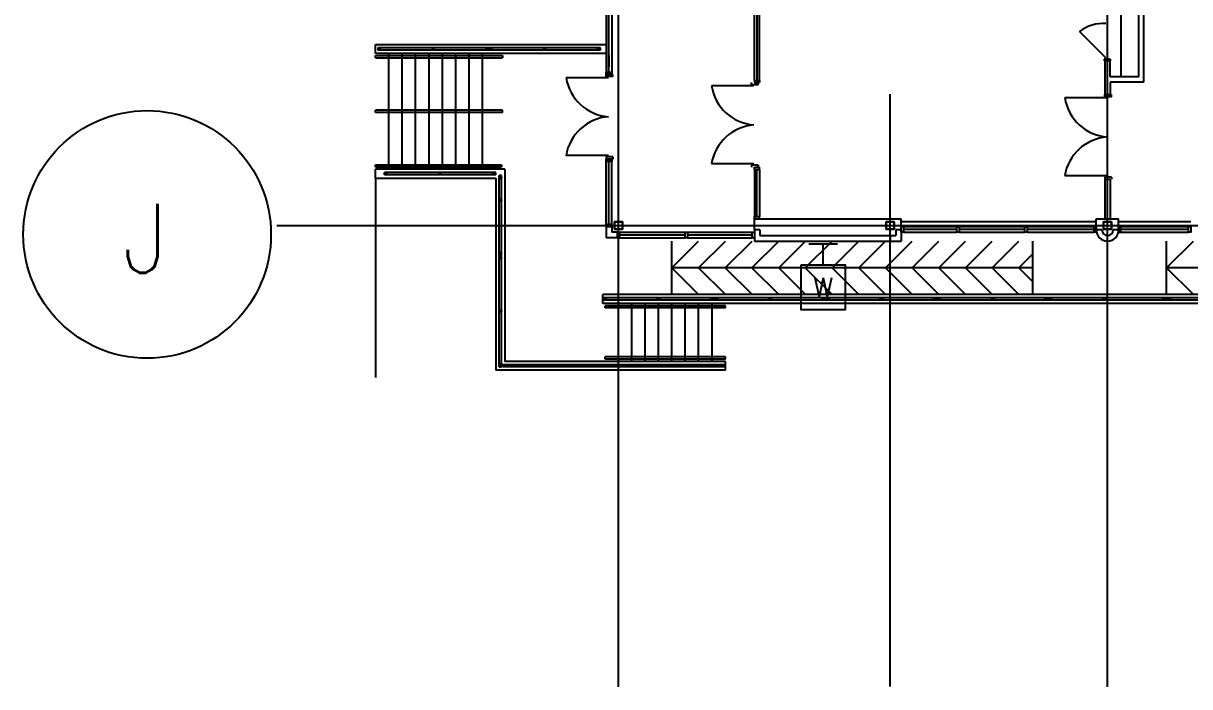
# Model space of a CAD drawing. Header units: millimetres. Extents: x 626570 to 643256, y 6233 to 11343.
# Drawn here: x 626570 to 627600, y 6627 to 7213 of the extents above; entities that cross this region are included whole.
import ezdxf
from ezdxf.enums import TextEntityAlignment as Align

# ---------------------------------------------------------------- set-up
doc = ezdxf.new("R2010")
doc.units = ezdxf.units.MM
doc.header["$LTSCALE"] = 4000
doc.header["$MEASUREMENT"] = 0
doc.linetypes.add('DASHDOT', pattern=[1, 0.5, -0.25, 0, -0.25])
doc.layers.get('0').update_dxf_attribs({"linetype": 'CONTINUOUS'})
for name, color, linetype in [('2012-201_DOOR', 4, 'CONTINUOUS'), ('2012-201_FIXTURES', 4, 'CONTINUOUS'), ('2012-201_FRAME', 4, 'CONTINUOUS'), ('2012-201_MILLWORK', 4, 'CONTINUOUS'), ('2012-201_STAIRS', 4, 'CONTINUOUS'), ('2012-201_TEXT-YELLOW', 4, 'CONTINUOUS'), ('2012-201_WALL-CONCRETE', 7, 'CONTINUOUS'), ('DOOR-THRESHOLD-42', 4, 'CONTINUOUS'), ('FRAME-THRESHOLD', 4, 'CONTINUOUS'), ('LTG', 6, 'CONTINUOUS'), ('MASTERFOUNDATION_1', 4, 'DASHDOT'), ('MASTERFOUNDATION_2', 7, 'CONTINUOUS'), ('MASTERFOUNDATION_25', 7, 'CONTINUOUS'), ('WALL-GYPSUM-BOARD', 7, 'CONTINUOUS')]:
    doc.layers.add(name, color=color, linetype=linetype)
doc.styles.add('ROMANS', font='ROMANS')
doc.styles.get("Standard").update_dxf_attribs({"font": 'simplex.shx'})

# ---------------------------------------------------------------- blocks, each defined once
blk = doc.blocks.new('WD')
for p, q in [((322, 0), (-322, 0)), ((0, -465), (0, 0))]:
    blk.add_line(p, q)
blk.add_lwpolyline([(-500, -465), (-500, -1465), (500, -1465), (500, -465)], close=True)
blk.add_text('W', height=430).set_placement((0, -965), align=Align.MIDDLE)

msp = doc.modelspace()

# ---------------------------------------------------------------- linework, layer by layer
at = {"layer": '2012-201_DOOR', "linetype": 'Continuous'}
for p, q in [((627526.3, 7182.4), (627503.1, 7205.9)), ((627524.8, 7181.5), (627524.8, 7179.8)), ((627530.1, 7181.5), (627524.8, 7181.5)), ((627530.1, 7181.5), (627530.1, 7179.8)), ((627086.9, 7165), (627049.5, 7165)), ((627084.9, 7165.9), (627084.9, 7167.9)), ((627090.8, 7165.9), (627084.9, 7165.9)), ((627090.8, 7165.9), (627090.8, 7167.9)), ((627215.4, 7157.7), (627178, 7157.7)), ((627213.4, 7158.7), (627213.4, 7160.7)), ((627219.3, 7158.7), (627213.4, 7158.7)), ((627219.3, 7158.7), (627219.3, 7160.7)), ((627527.4, 7147.1), (627490, 7147.1)), ((627525.4, 7148.1), (627525.4, 7150.1)), ((627531.3, 7148.1), (627525.4, 7148.1)), ((627531.3, 7148.1), (627531.3, 7150.1)), ((627086.9, 7096.1), (627049.5, 7096.1)), ((627090.8, 7095.1), (627084.9, 7095.1)), ((627084.9, 7095.1), (627084.9, 7093.1)), ((627090.8, 7095.1), (627090.8, 7093.1)), ((627215.4, 7088.8), (627178, 7088.8)), ((627219.3, 7087.8), (627213.4, 7087.8)), ((627213.4, 7087.8), (627213.4, 7085.9)), ((627219.3, 7087.8), (627219.3, 7085.9)), ((627527.4, 7078.2), (627490, 7078.2)), ((627531.3, 7077.2), (627525.4, 7077.2)), ((627525.4, 7077.2), (627525.4, 7075.3)), ((627531.3, 7077.2), (627531.3, 7075.3))]:
    msp.add_line(p, q, dxfattribs=at)
at = {"layer": '2012-201_FIXTURES', "linetype": 'Continuous'}
for p, q in [((627220.7, 7030.5), (627215.8, 7030.5)), ((627215.8, 7030.5), (627215.8, 7020.6)), ((627220.7, 7030.5), (627220.7, 7025.5)), ((627345.6, 7030.5), (627340.7, 7030.5)), ((627340.7, 7030.5), (627340.7, 7025.5)), ((627345.6, 7030.5), (627345.6, 7020.6)), ((627522.8, 7030.5), (627517.9, 7030.5)), ((627537.6, 7030.5), (627532.7, 7030.5)), ((627215.8, 7020.6), (627345.6, 7020.6)), ((627220.7, 7025.5), (627340.7, 7025.5)), ((627335.8, 7025.5), (627335.8, 7020.6))]:
    msp.add_line(p, q, dxfattribs=at)
for radius in [9.84, 4.92]:
    msp.add_arc((627527.8, 7030.5), radius, 180, 0, dxfattribs=at)
at = {"layer": '2012-201_FRAME', "linetype": 'Continuous'}
for p, q in [((627087.4, 7169.9), (627087.4, 7224.6)), ((627218.1, 7224.6), (627218.1, 7162.6)), ((627087.4, 7184.8), (627087.4, 7174.7)), ((627215.8, 7162.6), (627220.4, 7162.6)), ((627215.8, 7162.6), (627215.8, 7160.7)), ((627220.4, 7162.6), (627220.4, 7160.7)), ((627215.8, 7160.7), (627220.4, 7160.7)), ((627087.4, 7035.4), (627087.4, 7091.1)), ((627215.8, 7085.9), (627220.4, 7085.9)), ((627215.8, 7083.9), (627215.8, 7085.9)), ((627215.8, 7083.9), (627220.4, 7083.9)), ((627218.1, 7042.3), (627218.1, 7083.9)), ((627220.4, 7083.9), (627220.4, 7085.9)), ((627215.7, 7040.3), (627220.4, 7040.3)), ((627215.8, 7040.3), (627215.8, 7042.3)), ((627215.8, 7042.3), (627220.4, 7042.3)), ((627220.4, 7040.3), (627220.4, 7042.3)), ((627084.9, 7033.4), (627084.9, 7023.6)), ((627089.8, 7033.4), (627086.9, 7033.4)), ((627089.8, 7033.4), (627089.8, 7028.5)), ((627094.8, 7028.5), (627089.8, 7028.5)), ((627094.8, 7028.5), (627094.8, 7023.6)), ((627394.8, 7031), (627347.6, 7031)), ((627454.8, 7031), (627396.7, 7031)), ((627515.9, 7031), (627456.7, 7031)), ((627599.4, 7031), (627539.6, 7031)), ((627094.8, 7023.6), (627084.9, 7023.6)), ((627154.8, 7026), (627096.7, 7026)), ((627213.8, 7026), (627156.7, 7026))]:
    msp.add_line(p, q, dxfattribs=at)
at = {"layer": '2012-201_FRAME', "linetype": 'Continuous', "flags": 128}
for points in [[(627089.8, 7169.9), (627089.8, 7167.9), (627084.9, 7167.9), (627084.9, 7169.9), (627089.8, 7169.9)], [(627089.8, 7093.1), (627089.8, 7091.1), (627084.9, 7091.1), (627084.9, 7093.1), (627089.8, 7093.1)], [(627089.8, 7091.1), (627089.8, 7093.1), (627084.9, 7093.1), (627084.9, 7091.1), (627089.8, 7091.1)], [(627089.8, 7033.4), (627089.8, 7035.4), (627084.9, 7035.4), (627084.9, 7033.4), (627089.8, 7033.4)], [(627094.8, 7028.5), (627096.7, 7028.5), (627096.7, 7023.6), (627094.8, 7023.6), (627094.8, 7028.5)], [(627154.8, 7028.5), (627156.7, 7028.5), (627156.7, 7023.6), (627154.8, 7023.6), (627154.8, 7028.5)], [(627213.8, 7028.5), (627215.8, 7028.5), (627215.8, 7023.6), (627213.8, 7023.6), (627213.8, 7028.5)], [(627345.6, 7033.4), (627347.6, 7033.4), (627347.6, 7028.5), (627345.6, 7028.5), (627345.6, 7033.4)], [(627394.8, 7033.4), (627396.7, 7033.4), (627396.7, 7028.5), (627394.8, 7028.5), (627394.8, 7033.4)], [(627454.8, 7033.4), (627456.7, 7033.4), (627456.7, 7028.5), (627454.8, 7028.5), (627454.8, 7033.4)], [(627515.9, 7033.4), (627517.9, 7033.4), (627517.9, 7028.5), (627515.9, 7028.5), (627515.9, 7033.4)], [(627539.6, 7033.4), (627537.6, 7033.4), (627537.6, 7028.5), (627539.6, 7028.5), (627539.6, 7033.4)], [(627599.4, 7033.4), (627601.3, 7033.4), (627601.3, 7028.5), (627599.4, 7028.5), (627599.4, 7033.4)]]:
    msp.add_lwpolyline(points, close=True, dxfattribs=at)
at = {"layer": '2012-201_MILLWORK', "linetype": 'Continuous'}
for p, q in [((627539.6, 7260.1), (627539.6, 7165.7)), ((627345.6, 7037.9), (627517.9, 7037.9)), ((627537.6, 7037.9), (627601.3, 7037.9))]:
    msp.add_line(p, q, dxfattribs=at)
at = {"layer": '2012-201_STAIRS', "linetype": 'Continuous'}
for p, q in [((626893, 7084.1), (626893, 7186.5)), ((626904.8, 7084.1), (626904.8, 7186.5)), ((626916.6, 7084.1), (626916.6, 7186.5)), ((626928.4, 7084.1), (626928.4, 7186.5)), ((626940.2, 7084.1), (626940.2, 7186.5)), ((626952.1, 7084.1), (626952.1, 7186.5)), ((626963.9, 7084.1), (626963.9, 7186.5)), ((626975.7, 7084.1), (626975.7, 7186.5)), ((627095.8, 6906.5), (627095.8, 6965.5)), ((627107.6, 6914.3), (627107.6, 6965.5)), ((627119.4, 6914.3), (627119.4, 6965.5)), ((627131.2, 6914.3), (627131.2, 6965.5)), ((627143, 6914.3), (627143, 6965.5)), ((627154.8, 6914.3), (627154.8, 6965.5)), ((627166.6, 6914.3), (627166.6, 6965.5)), ((627178.4, 6914.3), (627178.4, 6965.5))]:
    msp.add_line(p, q, dxfattribs=at)
at = {"layer": '2012-201_TEXT-YELLOW', "linetype": 'Continuous'}
for p, q in [((626881.2, 7076.3), (626881.2, 6900.2)), ((627143, 6997), (627166.6, 7020.6)), ((627143, 6973.4), (627143, 7020.6)), ((627166.6, 6997), (627190.2, 7020.6)), ((627190.1, 6997), (627213.8, 7020.6)), ((627213.7, 6997), (627237.3, 7020.6)), ((627237.3, 6997), (627260.9, 7020.6)), ((627260.8, 6997), (627284.5, 7020.6)), ((627284.4, 6997), (627308, 7020.6)), ((627308, 6997), (627331.6, 7020.6)), ((627331.6, 6997), (627355.2, 7020.6)), ((627355.1, 6997), (627378.7, 7020.6)), ((627378.7, 6997), (627402.3, 7020.6)), ((627402.3, 6997), (627425.9, 7020.6)), ((627425.8, 6997), (627449.5, 7020.6)), ((627461.9, 6973.4), (627461.9, 7020.6)), ((627580, 6997), (627603.6, 7020.6)), ((627580, 6973.4), (627580, 7020.6)), ((627449.4, 6997), (627461.9, 7009.5)), ((627461.9, 6997), (627143, 6997)), ((627143, 6997), (627166.6, 6973.4)), ((627166.6, 6997), (627190.2, 6973.4)), ((627190.1, 6997), (627213.8, 6973.4)), ((627213.7, 6997), (627237.3, 6973.4)), ((627237.3, 6997), (627260.9, 6973.4)), ((627260.8, 6997), (627284.5, 6973.4)), ((627284.4, 6997), (627308, 6973.4)), ((627308, 6997), (627331.6, 6973.4)), ((627331.6, 6997), (627355.2, 6973.4)), ((627355.1, 6997), (627378.7, 6973.4)), ((627378.7, 6997), (627402.3, 6973.4)), ((627402.3, 6997), (627425.9, 6973.4)), ((627425.8, 6997), (627449.5, 6973.4)), ((627449.4, 6997), (627461.9, 6984.5)), ((627898.9, 6997), (627580, 6997)), ((627580, 6997), (627603.6, 6973.4))]:
    msp.add_line(p, q, dxfattribs=at)
at = {"layer": '2012-201_WALL-CONCRETE', "linetype": 'Continuous'}
for p, q in [((626881.2, 7186.5), (626881.2, 7194.4)), ((626881.2, 7194.4), (627084.9, 7194.4)), ((627084.9, 7186.5), (626881.2, 7186.5)), ((626995.4, 7084.1), (626881.2, 7084.1)), ((626881.2, 7076.3), (626881.2, 7084.1)), ((626995.4, 7084.1), (626995.4, 6914.3)), ((626881.2, 7076.3), (626987.5, 7076.3)), ((626987.5, 7076.3), (626987.5, 6906.5)), ((627910.7, 6973.4), (627082, 6973.4)), ((627082, 6965.5), (627082, 6973.4)), ((627910.7, 6965.5), (627082, 6965.5)), ((627190.2, 6914.3), (626995.4, 6914.3)), ((627190.2, 6906.5), (627190.2, 6914.3)), ((627190.2, 6906.5), (626987.5, 6906.5))]:
    msp.add_line(p, q, dxfattribs=at)
at = {"layer": 'DOOR-THRESHOLD-42', "linetype": 'Continuous'}
for centre, radius, start, end in [((627524.3, 7177.3), 35.6, 86.659, 126.487), ((627089.9, 7171.2), 40.8, 188.844, 265.847), ((627218.4, 7164), 40.8, 188.844, 265.847), ((627530.4, 7153.4), 40.8, 188.844, 265.847), ((627089.8, 7089.8), 40.8, 94.129, 171.149), ((627218.3, 7082.5), 40.8, 94.129, 171.149), ((627530.3, 7071.9), 40.8, 94.129, 171.149)]:
    msp.add_arc(centre, radius, start, end, dxfattribs=at)
at = {"layer": 'FRAME-THRESHOLD', "linetype": 'Continuous'}
for p, q in [((627084.9, 7224.6), (627084.9, 7169.9)), ((627089.8, 7224.6), (627089.8, 7169.9)), ((627215.8, 7162.6), (627215.8, 7224.6)), ((627220.4, 7162.6), (627220.4, 7224.6)), ((627084.9, 7184.8), (627084.9, 7174.7)), ((627089.8, 7184.8), (627089.8, 7174.7)), ((627084.9, 7035.4), (627084.9, 7091.1)), ((627089.8, 7035.4), (627089.8, 7091.1)), ((627215.8, 7083.9), (627215.8, 7042.3)), ((627220.4, 7083.9), (627220.4, 7042.3)), ((627096.7, 7028.5), (627154.8, 7028.5)), ((627156.7, 7028.5), (627213.8, 7028.5)), ((627347.6, 7033.4), (627394.8, 7033.4)), ((627347.6, 7028.5), (627394.8, 7028.5)), ((627396.7, 7033.4), (627454.8, 7033.4)), ((627396.7, 7028.5), (627454.8, 7028.5)), ((627456.7, 7033.4), (627515.9, 7033.4)), ((627456.7, 7028.5), (627515.9, 7028.5)), ((627539.6, 7033.4), (627599.4, 7033.4)), ((627539.6, 7028.5), (627599.4, 7028.5)), ((627096.7, 7023.6), (627154.8, 7023.6)), ((627156.7, 7023.6), (627213.8, 7023.6))]:
    msp.add_line(p, q, dxfattribs=at)
at = {"layer": 'MASTERFOUNDATION_1', "linetype": 'DASHDOT'}
for p, q in [((627095.8, 6626.9), (627095.8, 11123.2)), ((627527.8, 6626.9), (627527.8, 11123.2)), ((627335.8, 6627), (627335.8, 7150.3)), ((627335.8, 6627), (627335.8, 7134.6)), ((626794.1, 7034.4), (643036.1, 7034.4))]:
    msp.add_line(p, q, dxfattribs=at)
at = {"layer": 'MASTERFOUNDATION_2', "linetype": 'Continuous'}
msp.add_circle((626679.4, 7026.5), 109.4, dxfattribs=at)
at = {"layer": 'MASTERFOUNDATION_25', "linetype": 'Continuous', "flags": 128}
for points in [[(627092.9, 7037.9), (627098.6, 7037.9), (627098.7, 7037.9), (627098.7, 7037.9), (627098.7, 7037.9), (627098.7, 7037.9), (627098.7, 7037.9), (627098.8, 7037.9), (627098.8, 7037.9), (627098.8, 7037.9), (627098.8, 7037.9), (627098.8, 7037.9), (627098.9, 7037.9), (627098.9, 7037.8), (627098.9, 7037.8), (627098.9, 7037.8), (627098.9, 7037.8), (627099, 7037.8), (627099, 7037.8), (627099, 7037.8), (627099, 7037.8), (627099, 7037.8), (627099, 7037.7), (627099.1, 7037.7), (627099.1, 7037.7), (627099.1, 7037.7), (627099.1, 7037.7), (627099.1, 7037.7), (627099.1, 7037.6), (627099.1, 7037.6), (627099.2, 7037.6), (627099.2, 7037.6), (627099.2, 7037.6), (627099.2, 7037.6), (627099.2, 7037.5), (627099.2, 7037.5), (627099.2, 7037.5), (627099.2, 7037.5), (627099.2, 7037.5), (627099.2, 7037.4), (627099.2, 7037.4), (627099.2, 7037.4), (627099.2, 7037.4), (627099.2, 7037.3), (627099.3, 7037.3), (627099.3, 7037.3), (627099.3, 7037.3), (627099.3, 7031.5), (627099.3, 7031.5), (627099.3, 7031.5), (627099.2, 7031.5), (627099.2, 7031.4), (627099.2, 7031.4), (627099.2, 7031.4), (627099.2, 7031.4), (627099.2, 7031.4), (627099.2, 7031.3), (627099.2, 7031.3), (627099.2, 7031.3), (627099.2, 7031.3), (627099.2, 7031.3), (627099.2, 7031.2), (627099.2, 7031.2), (627099.2, 7031.2), (627099.1, 7031.2), (627099.1, 7031.2), (627099.1, 7031.1), (627099.1, 7031.1), (627099.1, 7031.1), (627099.1, 7031.1), (627099.1, 7031.1), (627099, 7031.1), (627099, 7031), (627099, 7031), (627099, 7031), (627099, 7031), (627099, 7031), (627098.9, 7031), (627098.9, 7031), (627098.9, 7031), (627098.9, 7031), (627098.9, 7030.9), (627098.8, 7030.9), (627098.8, 7030.9), (627098.8, 7030.9), (627098.8, 7030.9), (627098.8, 7030.9), (627098.7, 7030.9), (627098.7, 7030.9), (627098.7, 7030.9), (627098.7, 7030.9), (627098.7, 7030.9), (627098.6, 7030.9), (627092.9, 7030.9), (627092.9, 7030.9), (627092.8, 7030.9), (627092.8, 7030.9), (627092.8, 7030.9), (627092.8, 7030.9), (627092.7, 7030.9), (627092.7, 7030.9), (627092.7, 7030.9), (627092.7, 7030.9), (627092.7, 7030.9), (627092.6, 7030.9), (627092.6, 7031), (627092.6, 7031), (627092.6, 7031), (627092.6, 7031), (627092.5, 7031), (627092.5, 7031), (627092.5, 7031), (627092.5, 7031), (627092.5, 7031), (627092.5, 7031.1), (627092.4, 7031.1), (627092.4, 7031.1), (627092.4, 7031.1), (627092.4, 7031.1), (627092.4, 7031.1), (627092.4, 7031.2), (627092.4, 7031.2), (627092.3, 7031.2), (627092.3, 7031.2), (627092.3, 7031.2), (627092.3, 7031.3), (627092.3, 7031.3), (627092.3, 7031.3), (627092.3, 7031.3), (627092.3, 7031.3), (627092.3, 7031.4), (627092.3, 7031.4), (627092.3, 7031.4), (627092.3, 7031.4), (627092.3, 7031.4), (627092.3, 7031.5), (627092.3, 7031.5), (627092.3, 7031.5), (627092.3, 7031.5), (627092.3, 7037.3), (627092.3, 7037.3), (627092.3, 7037.3), (627092.3, 7037.3), (627092.3, 7037.4), (627092.3, 7037.4), (627092.3, 7037.4), (627092.3, 7037.4), (627092.3, 7037.5), (627092.3, 7037.5), (627092.3, 7037.5), (627092.3, 7037.5), (627092.3, 7037.5), (627092.3, 7037.6), (627092.3, 7037.6), (627092.3, 7037.6), (627092.3, 7037.6), (627092.4, 7037.6), (627092.4, 7037.6), (627092.4, 7037.7), (627092.4, 7037.7), (627092.4, 7037.7), (627092.4, 7037.7), (627092.4, 7037.7), (627092.5, 7037.7), (627092.5, 7037.8), (627092.5, 7037.8), (627092.5, 7037.8), (627092.5, 7037.8), (627092.5, 7037.8), (627092.6, 7037.8), (627092.6, 7037.8), (627092.6, 7037.8), (627092.6, 7037.8), (627092.6, 7037.9), (627092.7, 7037.9), (627092.7, 7037.9), (627092.7, 7037.9), (627092.7, 7037.9), (627092.7, 7037.9), (627092.8, 7037.9), (627092.8, 7037.9), (627092.8, 7037.9), (627092.8, 7037.9), (627092.9, 7037.9), (627092.9, 7037.9)], [(627092.9, 7037.6), (627098.6, 7037.6), (627098.6, 7037.6), (627098.7, 7037.6), (627098.7, 7037.6), (627098.7, 7037.6), (627098.7, 7037.6), (627098.7, 7037.6), (627098.7, 7037.6), (627098.7, 7037.6), (627098.7, 7037.6), (627098.7, 7037.6), (627098.7, 7037.6), (627098.8, 7037.6), (627098.8, 7037.6), (627098.8, 7037.6), (627098.8, 7037.5), (627098.8, 7037.5), (627098.8, 7037.5), (627098.8, 7037.5), (627098.8, 7037.5), (627098.8, 7037.5), (627098.8, 7037.5), (627098.8, 7037.5), (627098.9, 7037.5), (627098.9, 7037.5), (627098.9, 7037.5), (627098.9, 7037.5), (627098.9, 7037.5), (627098.9, 7037.5), (627098.9, 7037.4), (627098.9, 7037.4), (627098.9, 7037.4), (627098.9, 7037.4), (627098.9, 7037.4), (627098.9, 7037.4), (627098.9, 7037.4), (627098.9, 7037.4), (627098.9, 7037.4), (627098.9, 7037.4), (627098.9, 7037.3), (627098.9, 7037.3), (627098.9, 7037.3), (627098.9, 7037.3), (627098.9, 7037.3), (627098.9, 7037.3), (627098.9, 7037.3), (627098.9, 7031.5), (627098.9, 7031.5), (627098.9, 7031.5), (627098.9, 7031.5), (627098.9, 7031.5), (627098.9, 7031.5), (627098.9, 7031.5), (627098.9, 7031.5), (627098.9, 7031.4), (627098.9, 7031.4), (627098.9, 7031.4), (627098.9, 7031.4), (627098.9, 7031.4), (627098.9, 7031.4), (627098.9, 7031.4), (627098.9, 7031.4), (627098.9, 7031.4), (627098.9, 7031.4), (627098.9, 7031.3), (627098.9, 7031.3), (627098.9, 7031.3), (627098.9, 7031.3), (627098.9, 7031.3), (627098.8, 7031.3), (627098.8, 7031.3), (627098.8, 7031.3), (627098.8, 7031.3), (627098.8, 7031.3), (627098.8, 7031.3), (627098.8, 7031.3), (627098.8, 7031.3), (627098.8, 7031.3), (627098.8, 7031.2), (627098.8, 7031.2), (627098.7, 7031.2), (627098.7, 7031.2), (627098.7, 7031.2), (627098.7, 7031.2), (627098.7, 7031.2), (627098.7, 7031.2), (627098.7, 7031.2), (627098.7, 7031.2), (627098.7, 7031.2), (627098.7, 7031.2), (627098.6, 7031.2), (627098.6, 7031.2), (627092.9, 7031.2), (627092.9, 7031.2), (627092.9, 7031.2), (627092.8, 7031.2), (627092.8, 7031.2), (627092.8, 7031.2), (627092.8, 7031.2), (627092.8, 7031.2), (627092.8, 7031.2), (627092.8, 7031.2), (627092.8, 7031.2), (627092.8, 7031.2), (627092.7, 7031.2), (627092.7, 7031.2), (627092.7, 7031.3), (627092.7, 7031.3), (627092.7, 7031.3), (627092.7, 7031.3), (627092.7, 7031.3), (627092.7, 7031.3), (627092.7, 7031.3), (627092.7, 7031.3), (627092.7, 7031.3), (627092.7, 7031.3), (627092.6, 7031.3), (627092.6, 7031.3), (627092.6, 7031.3), (627092.6, 7031.3), (627092.6, 7031.4), (627092.6, 7031.4), (627092.6, 7031.4), (627092.6, 7031.4), (627092.6, 7031.4), (627092.6, 7031.4), (627092.6, 7031.4), (627092.6, 7031.4), (627092.6, 7031.4), (627092.6, 7031.4), (627092.6, 7031.5), (627092.6, 7031.5), (627092.6, 7031.5), (627092.6, 7031.5), (627092.6, 7031.5), (627092.6, 7031.5), (627092.6, 7031.5), (627092.6, 7031.5), (627092.6, 7037.3), (627092.6, 7037.3), (627092.6, 7037.3), (627092.6, 7037.3), (627092.6, 7037.3), (627092.6, 7037.3), (627092.6, 7037.3), (627092.6, 7037.4), (627092.6, 7037.4), (627092.6, 7037.4), (627092.6, 7037.4), (627092.6, 7037.4), (627092.6, 7037.4), (627092.6, 7037.4), (627092.6, 7037.4), (627092.6, 7037.4), (627092.6, 7037.4), (627092.6, 7037.5), (627092.6, 7037.5), (627092.6, 7037.5), (627092.6, 7037.5), (627092.6, 7037.5), (627092.7, 7037.5), (627092.7, 7037.5), (627092.7, 7037.5), (627092.7, 7037.5), (627092.7, 7037.5), (627092.7, 7037.5), (627092.7, 7037.5), (627092.7, 7037.5), (627092.7, 7037.5), (627092.7, 7037.6), (627092.7, 7037.6), (627092.7, 7037.6), (627092.8, 7037.6), (627092.8, 7037.6), (627092.8, 7037.6), (627092.8, 7037.6), (627092.8, 7037.6), (627092.8, 7037.6), (627092.8, 7037.6), (627092.8, 7037.6), (627092.8, 7037.6), (627092.9, 7037.6), (627092.9, 7037.6), (627092.9, 7037.6)], [(627332.9, 7037.9), (627338.6, 7037.9), (627338.7, 7037.9), (627338.7, 7037.9), (627338.7, 7037.9), (627338.7, 7037.9), (627338.7, 7037.9), (627338.8, 7037.9), (627338.8, 7037.9), (627338.8, 7037.9), (627338.8, 7037.9), (627338.8, 7037.9), (627338.9, 7037.9), (627338.9, 7037.9), (627338.9, 7037.9), (627338.9, 7037.9), (627338.9, 7037.9), (627339, 7037.8), (627339, 7037.8), (627339, 7037.8), (627339, 7037.8), (627339, 7037.8), (627339, 7037.8), (627339.1, 7037.8), (627339.1, 7037.8), (627339.1, 7037.7), (627339.1, 7037.7), (627339.1, 7037.7), (627339.1, 7037.7), (627339.1, 7037.7), (627339.2, 7037.7), (627339.2, 7037.6), (627339.2, 7037.6), (627339.2, 7037.6), (627339.2, 7037.6), (627339.2, 7037.6), (627339.2, 7037.5), (627339.2, 7037.5), (627339.2, 7037.5), (627339.2, 7037.5), (627339.2, 7037.5), (627339.2, 7037.4), (627339.2, 7037.4), (627339.2, 7037.4), (627339.3, 7037.4), (627339.3, 7037.3), (627339.3, 7037.3), (627339.3, 7031.6), (627339.3, 7031.5), (627339.3, 7031.5), (627339.2, 7031.5), (627339.2, 7031.5), (627339.2, 7031.5), (627339.2, 7031.4), (627339.2, 7031.4), (627339.2, 7031.4), (627339.2, 7031.4), (627339.2, 7031.4), (627339.2, 7031.3), (627339.2, 7031.3), (627339.2, 7031.3), (627339.2, 7031.3), (627339.2, 7031.3), (627339.2, 7031.2), (627339.1, 7031.2), (627339.1, 7031.2), (627339.1, 7031.2), (627339.1, 7031.2), (627339.1, 7031.1), (627339.1, 7031.1), (627339.1, 7031.1), (627339, 7031.1), (627339, 7031.1), (627339, 7031.1), (627339, 7031.1), (627339, 7031), (627339, 7031), (627338.9, 7031), (627338.9, 7031), (627338.9, 7031), (627338.9, 7031), (627338.9, 7031), (627338.8, 7031), (627338.8, 7031), (627338.8, 7031), (627338.8, 7031), (627338.8, 7031), (627338.7, 7031), (627338.7, 7030.9), (627338.7, 7030.9), (627338.7, 7030.9), (627338.7, 7030.9), (627338.6, 7030.9), (627332.9, 7030.9), (627332.9, 7030.9), (627332.8, 7030.9), (627332.8, 7030.9), (627332.8, 7030.9), (627332.8, 7031), (627332.7, 7031), (627332.7, 7031), (627332.7, 7031), (627332.7, 7031), (627332.7, 7031), (627332.6, 7031), (627332.6, 7031), (627332.6, 7031), (627332.6, 7031), (627332.6, 7031), (627332.5, 7031), (627332.5, 7031), (627332.5, 7031.1), (627332.5, 7031.1), (627332.5, 7031.1), (627332.5, 7031.1), (627332.4, 7031.1), (627332.4, 7031.1), (627332.4, 7031.1), (627332.4, 7031.2), (627332.4, 7031.2), (627332.4, 7031.2), (627332.4, 7031.2), (627332.3, 7031.2), (627332.3, 7031.3), (627332.3, 7031.3), (627332.3, 7031.3), (627332.3, 7031.3), (627332.3, 7031.3), (627332.3, 7031.4), (627332.3, 7031.4), (627332.3, 7031.4), (627332.3, 7031.4), (627332.3, 7031.4), (627332.3, 7031.5), (627332.3, 7031.5), (627332.3, 7031.5), (627332.3, 7031.5), (627332.3, 7031.5), (627332.3, 7031.6), (627332.3, 7037.3), (627332.3, 7037.3), (627332.3, 7037.4), (627332.3, 7037.4), (627332.3, 7037.4), (627332.3, 7037.4), (627332.3, 7037.5), (627332.3, 7037.5), (627332.3, 7037.5), (627332.3, 7037.5), (627332.3, 7037.5), (627332.3, 7037.6), (627332.3, 7037.6), (627332.3, 7037.6), (627332.3, 7037.6), (627332.3, 7037.6), (627332.3, 7037.7), (627332.4, 7037.7), (627332.4, 7037.7), (627332.4, 7037.7), (627332.4, 7037.7), (627332.4, 7037.7), (627332.4, 7037.8), (627332.4, 7037.8), (627332.5, 7037.8), (627332.5, 7037.8), (627332.5, 7037.8), (627332.5, 7037.8), (627332.5, 7037.8), (627332.5, 7037.8), (627332.6, 7037.9), (627332.6, 7037.9), (627332.6, 7037.9), (627332.6, 7037.9), (627332.6, 7037.9), (627332.7, 7037.9), (627332.7, 7037.9), (627332.7, 7037.9), (627332.7, 7037.9), (627332.7, 7037.9), (627332.8, 7037.9), (627332.8, 7037.9), (627332.8, 7037.9), (627332.8, 7037.9), (627332.9, 7037.9), (627332.9, 7037.9)], [(627332.9, 7037.6), (627338.6, 7037.6), (627338.6, 7037.6), (627338.7, 7037.6), (627338.7, 7037.6), (627338.7, 7037.6), (627338.7, 7037.6), (627338.7, 7037.6), (627338.7, 7037.6), (627338.7, 7037.6), (627338.7, 7037.6), (627338.7, 7037.6), (627338.7, 7037.6), (627338.8, 7037.6), (627338.8, 7037.6), (627338.8, 7037.6), (627338.8, 7037.6), (627338.8, 7037.6), (627338.8, 7037.6), (627338.8, 7037.6), (627338.8, 7037.6), (627338.8, 7037.6), (627338.8, 7037.6), (627338.8, 7037.5), (627338.9, 7037.5), (627338.9, 7037.5), (627338.9, 7037.5), (627338.9, 7037.5), (627338.9, 7037.5), (627338.9, 7037.5), (627338.9, 7037.5), (627338.9, 7037.5), (627338.9, 7037.5), (627338.9, 7037.5), (627338.9, 7037.4), (627338.9, 7037.4), (627338.9, 7037.4), (627338.9, 7037.4), (627338.9, 7037.4), (627338.9, 7037.4), (627338.9, 7037.4), (627338.9, 7037.4), (627338.9, 7037.4), (627338.9, 7037.4), (627338.9, 7037.3), (627338.9, 7037.3), (627338.9, 7037.3), (627338.9, 7031.6), (627338.9, 7031.6), (627338.9, 7031.5), (627338.9, 7031.5), (627338.9, 7031.5), (627338.9, 7031.5), (627338.9, 7031.5), (627338.9, 7031.5), (627338.9, 7031.5), (627338.9, 7031.5), (627338.9, 7031.5), (627338.9, 7031.4), (627338.9, 7031.4), (627338.9, 7031.4), (627338.9, 7031.4), (627338.9, 7031.4), (627338.9, 7031.4), (627338.9, 7031.4), (627338.9, 7031.4), (627338.9, 7031.4), (627338.9, 7031.4), (627338.9, 7031.4), (627338.9, 7031.4), (627338.8, 7031.3), (627338.8, 7031.3), (627338.8, 7031.3), (627338.8, 7031.3), (627338.8, 7031.3), (627338.8, 7031.3), (627338.8, 7031.3), (627338.8, 7031.3), (627338.8, 7031.3), (627338.8, 7031.3), (627338.8, 7031.3), (627338.7, 7031.3), (627338.7, 7031.3), (627338.7, 7031.3), (627338.7, 7031.3), (627338.7, 7031.3), (627338.7, 7031.3), (627338.7, 7031.3), (627338.7, 7031.3), (627338.7, 7031.3), (627338.7, 7031.3), (627338.6, 7031.3), (627338.6, 7031.3), (627332.9, 7031.3), (627332.9, 7031.3), (627332.9, 7031.3), (627332.8, 7031.3), (627332.8, 7031.3), (627332.8, 7031.3), (627332.8, 7031.3), (627332.8, 7031.3), (627332.8, 7031.3), (627332.8, 7031.3), (627332.8, 7031.3), (627332.8, 7031.3), (627332.7, 7031.3), (627332.7, 7031.3), (627332.7, 7031.3), (627332.7, 7031.3), (627332.7, 7031.3), (627332.7, 7031.3), (627332.7, 7031.3), (627332.7, 7031.3), (627332.7, 7031.3), (627332.7, 7031.3), (627332.7, 7031.3), (627332.7, 7031.4), (627332.6, 7031.4), (627332.6, 7031.4), (627332.6, 7031.4), (627332.6, 7031.4), (627332.6, 7031.4), (627332.6, 7031.4), (627332.6, 7031.4), (627332.6, 7031.4), (627332.6, 7031.4), (627332.6, 7031.4), (627332.6, 7031.4), (627332.6, 7031.5), (627332.6, 7031.5), (627332.6, 7031.5), (627332.6, 7031.5), (627332.6, 7031.5), (627332.6, 7031.5), (627332.6, 7031.5), (627332.6, 7031.5), (627332.6, 7031.5), (627332.6, 7031.6), (627332.6, 7031.6), (627332.6, 7037.3), (627332.6, 7037.3), (627332.6, 7037.3), (627332.6, 7037.4), (627332.6, 7037.4), (627332.6, 7037.4), (627332.6, 7037.4), (627332.6, 7037.4), (627332.6, 7037.4), (627332.6, 7037.4), (627332.6, 7037.4), (627332.6, 7037.4), (627332.6, 7037.4), (627332.6, 7037.5), (627332.6, 7037.5), (627332.6, 7037.5), (627332.6, 7037.5), (627332.6, 7037.5), (627332.6, 7037.5), (627332.6, 7037.5), (627332.6, 7037.5), (627332.6, 7037.5), (627332.7, 7037.5), (627332.7, 7037.5), (627332.7, 7037.6), (627332.7, 7037.6), (627332.7, 7037.6), (627332.7, 7037.6), (627332.7, 7037.6), (627332.7, 7037.6), (627332.7, 7037.6), (627332.7, 7037.6), (627332.7, 7037.6), (627332.7, 7037.6), (627332.8, 7037.6), (627332.8, 7037.6), (627332.8, 7037.6), (627332.8, 7037.6), (627332.8, 7037.6), (627332.8, 7037.6), (627332.8, 7037.6), (627332.8, 7037.6), (627332.8, 7037.6), (627332.9, 7037.6), (627332.9, 7037.6), (627332.9, 7037.6)], [(627524.9, 7037.9), (627530.6, 7037.9), (627530.7, 7037.9), (627530.7, 7037.9), (627530.7, 7037.9), (627530.7, 7037.9), (627530.7, 7037.9), (627530.8, 7037.9), (627530.8, 7037.9), (627530.8, 7037.9), (627530.8, 7037.9), (627530.9, 7037.9), (627530.9, 7037.9), (627530.9, 7037.8), (627530.9, 7037.8), (627530.9, 7037.8), (627530.9, 7037.8), (627531, 7037.8), (627531, 7037.8), (627531, 7037.8), (627531, 7037.8), (627531, 7037.8), (627531.1, 7037.7), (627531.1, 7037.7), (627531.1, 7037.7), (627531.1, 7037.7), (627531.1, 7037.7), (627531.1, 7037.7), (627531.1, 7037.6), (627531.2, 7037.6), (627531.2, 7037.6), (627531.2, 7037.6), (627531.2, 7037.6), (627531.2, 7037.6), (627531.2, 7037.5), (627531.2, 7037.5), (627531.2, 7037.5), (627531.2, 7037.5), (627531.2, 7037.5), (627531.2, 7037.4), (627531.2, 7037.4), (627531.3, 7037.4), (627531.3, 7037.4), (627531.3, 7037.3), (627531.3, 7037.3), (627531.3, 7037.3), (627531.3, 7037.3), (627531.3, 7031.5), (627531.3, 7031.5), (627531.3, 7031.5), (627531.3, 7031.5), (627531.3, 7031.4), (627531.3, 7031.4), (627531.2, 7031.4), (627531.2, 7031.4), (627531.2, 7031.4), (627531.2, 7031.3), (627531.2, 7031.3), (627531.2, 7031.3), (627531.2, 7031.3), (627531.2, 7031.3), (627531.2, 7031.2), (627531.2, 7031.2), (627531.2, 7031.2), (627531.2, 7031.2), (627531.1, 7031.2), (627531.1, 7031.1), (627531.1, 7031.1), (627531.1, 7031.1), (627531.1, 7031.1), (627531.1, 7031.1), (627531.1, 7031.1), (627531, 7031), (627531, 7031), (627531, 7031), (627531, 7031), (627531, 7031), (627530.9, 7031), (627530.9, 7031), (627530.9, 7031), (627530.9, 7031), (627530.9, 7030.9), (627530.9, 7030.9), (627530.8, 7030.9), (627530.8, 7030.9), (627530.8, 7030.9), (627530.8, 7030.9), (627530.7, 7030.9), (627530.7, 7030.9), (627530.7, 7030.9), (627530.7, 7030.9), (627530.7, 7030.9), (627530.6, 7030.9), (627524.9, 7030.9), (627524.9, 7030.9), (627524.8, 7030.9), (627524.8, 7030.9), (627524.8, 7030.9), (627524.8, 7030.9), (627524.8, 7030.9), (627524.7, 7030.9), (627524.7, 7030.9), (627524.7, 7030.9), (627524.7, 7030.9), (627524.6, 7030.9), (627524.6, 7031), (627524.6, 7031), (627524.6, 7031), (627524.6, 7031), (627524.6, 7031), (627524.5, 7031), (627524.5, 7031), (627524.5, 7031), (627524.5, 7031), (627524.5, 7031.1), (627524.5, 7031.1), (627524.4, 7031.1), (627524.4, 7031.1), (627524.4, 7031.1), (627524.4, 7031.1), (627524.4, 7031.2), (627524.4, 7031.2), (627524.4, 7031.2), (627524.3, 7031.2), (627524.3, 7031.2), (627524.3, 7031.3), (627524.3, 7031.3), (627524.3, 7031.3), (627524.3, 7031.3), (627524.3, 7031.3), (627524.3, 7031.4), (627524.3, 7031.4), (627524.3, 7031.4), (627524.3, 7031.4), (627524.3, 7031.4), (627524.3, 7031.5), (627524.3, 7031.5), (627524.3, 7031.5), (627524.3, 7031.5), (627524.3, 7037.3), (627524.3, 7037.3), (627524.3, 7037.3), (627524.3, 7037.3), (627524.3, 7037.4), (627524.3, 7037.4), (627524.3, 7037.4), (627524.3, 7037.4), (627524.3, 7037.5), (627524.3, 7037.5), (627524.3, 7037.5), (627524.3, 7037.5), (627524.3, 7037.5), (627524.3, 7037.6), (627524.3, 7037.6), (627524.3, 7037.6), (627524.4, 7037.6), (627524.4, 7037.6), (627524.4, 7037.6), (627524.4, 7037.7), (627524.4, 7037.7), (627524.4, 7037.7), (627524.4, 7037.7), (627524.5, 7037.7), (627524.5, 7037.7), (627524.5, 7037.8), (627524.5, 7037.8), (627524.5, 7037.8), (627524.5, 7037.8), (627524.6, 7037.8), (627524.6, 7037.8), (627524.6, 7037.8), (627524.6, 7037.8), (627524.6, 7037.8), (627524.6, 7037.9), (627524.7, 7037.9), (627524.7, 7037.9), (627524.7, 7037.9), (627524.7, 7037.9), (627524.8, 7037.9), (627524.8, 7037.9), (627524.8, 7037.9), (627524.8, 7037.9), (627524.8, 7037.9), (627524.9, 7037.9), (627524.9, 7037.9)], [(627524.9, 7037.6), (627530.6, 7037.6), (627530.6, 7037.6), (627530.7, 7037.6), (627530.7, 7037.6), (627530.7, 7037.6), (627530.7, 7037.6), (627530.7, 7037.6), (627530.7, 7037.6), (627530.7, 7037.6), (627530.7, 7037.6), (627530.7, 7037.6), (627530.8, 7037.6), (627530.8, 7037.6), (627530.8, 7037.6), (627530.8, 7037.6), (627530.8, 7037.5), (627530.8, 7037.5), (627530.8, 7037.5), (627530.8, 7037.5), (627530.8, 7037.5), (627530.8, 7037.5), (627530.8, 7037.5), (627530.9, 7037.5), (627530.9, 7037.5), (627530.9, 7037.5), (627530.9, 7037.5), (627530.9, 7037.5), (627530.9, 7037.5), (627530.9, 7037.5), (627530.9, 7037.4), (627530.9, 7037.4), (627530.9, 7037.4), (627530.9, 7037.4), (627530.9, 7037.4), (627530.9, 7037.4), (627530.9, 7037.4), (627530.9, 7037.4), (627530.9, 7037.4), (627530.9, 7037.4), (627530.9, 7037.3), (627530.9, 7037.3), (627530.9, 7037.3), (627530.9, 7037.3), (627530.9, 7037.3), (627530.9, 7037.3), (627530.9, 7037.3), (627530.9, 7031.5), (627530.9, 7031.5), (627530.9, 7031.5), (627530.9, 7031.5), (627530.9, 7031.5), (627530.9, 7031.5), (627530.9, 7031.5), (627530.9, 7031.5), (627530.9, 7031.4), (627530.9, 7031.4), (627530.9, 7031.4), (627530.9, 7031.4), (627530.9, 7031.4), (627530.9, 7031.4), (627530.9, 7031.4), (627530.9, 7031.4), (627530.9, 7031.4), (627530.9, 7031.4), (627530.9, 7031.3), (627530.9, 7031.3), (627530.9, 7031.3), (627530.9, 7031.3), (627530.9, 7031.3), (627530.9, 7031.3), (627530.8, 7031.3), (627530.8, 7031.3), (627530.8, 7031.3), (627530.8, 7031.3), (627530.8, 7031.3), (627530.8, 7031.3), (627530.8, 7031.3), (627530.8, 7031.3), (627530.8, 7031.2), (627530.8, 7031.2), (627530.8, 7031.2), (627530.7, 7031.2), (627530.7, 7031.2), (627530.7, 7031.2), (627530.7, 7031.2), (627530.7, 7031.2), (627530.7, 7031.2), (627530.7, 7031.2), (627530.7, 7031.2), (627530.7, 7031.2), (627530.6, 7031.2), (627530.6, 7031.2), (627524.9, 7031.2), (627524.9, 7031.2), (627524.9, 7031.2), (627524.8, 7031.2), (627524.8, 7031.2), (627524.8, 7031.2), (627524.8, 7031.2), (627524.8, 7031.2), (627524.8, 7031.2), (627524.8, 7031.2), (627524.8, 7031.2), (627524.8, 7031.2), (627524.8, 7031.2), (627524.7, 7031.2), (627524.7, 7031.3), (627524.7, 7031.3), (627524.7, 7031.3), (627524.7, 7031.3), (627524.7, 7031.3), (627524.7, 7031.3), (627524.7, 7031.3), (627524.7, 7031.3), (627524.7, 7031.3), (627524.7, 7031.3), (627524.7, 7031.3), (627524.6, 7031.3), (627524.6, 7031.3), (627524.6, 7031.3), (627524.6, 7031.4), (627524.6, 7031.4), (627524.6, 7031.4), (627524.6, 7031.4), (627524.6, 7031.4), (627524.6, 7031.4), (627524.6, 7031.4), (627524.6, 7031.4), (627524.6, 7031.4), (627524.6, 7031.4), (627524.6, 7031.5), (627524.6, 7031.5), (627524.6, 7031.5), (627524.6, 7031.5), (627524.6, 7031.5), (627524.6, 7031.5), (627524.6, 7031.5), (627524.6, 7031.5), (627524.6, 7037.3), (627524.6, 7037.3), (627524.6, 7037.3), (627524.6, 7037.3), (627524.6, 7037.3), (627524.6, 7037.3), (627524.6, 7037.3), (627524.6, 7037.4), (627524.6, 7037.4), (627524.6, 7037.4), (627524.6, 7037.4), (627524.6, 7037.4), (627524.6, 7037.4), (627524.6, 7037.4), (627524.6, 7037.4), (627524.6, 7037.4), (627524.6, 7037.4), (627524.6, 7037.5), (627524.6, 7037.5), (627524.6, 7037.5), (627524.6, 7037.5), (627524.7, 7037.5), (627524.7, 7037.5), (627524.7, 7037.5), (627524.7, 7037.5), (627524.7, 7037.5), (627524.7, 7037.5), (627524.7, 7037.5), (627524.7, 7037.5), (627524.7, 7037.5), (627524.7, 7037.5), (627524.7, 7037.6), (627524.7, 7037.6), (627524.8, 7037.6), (627524.8, 7037.6), (627524.8, 7037.6), (627524.8, 7037.6), (627524.8, 7037.6), (627524.8, 7037.6), (627524.8, 7037.6), (627524.8, 7037.6), (627524.8, 7037.6), (627524.8, 7037.6), (627524.9, 7037.6), (627524.9, 7037.6), (627524.9, 7037.6)]]:
    msp.add_lwpolyline(points, close=True, dxfattribs=at)
at = {"layer": 'WALL-GYPSUM-BOARD', "linetype": 'Continuous'}
for p, q in [((627560, 7161.1), (627560, 7279.2)), ((627555.4, 7165.7), (627555.4, 7260.3)), ((626881.2, 7184.5), (626993.4, 7184.5)), ((626881.2, 7182.6), (626881.2, 7184.5)), ((626881.2, 7182.6), (626993.4, 7182.6)), ((627080, 7191.4), (626883.2, 7191.4)), ((626883.2, 7191.4), (626883.2, 7189.4)), ((627080, 7189.4), (626883.2, 7189.4)), ((626981.6, 7191.4), (626981.6, 7189.4)), ((626993.4, 7184.5), (626993.4, 7182.6)), ((627080, 7189.4), (627080, 7191.4)), ((627525.4, 7180), (627525.4, 7150.1)), ((627530.1, 7180), (627525.4, 7180)), ((627530.1, 7165.7), (627530.1, 7180)), ((627555.4, 7165.7), (627530.1, 7165.7)), ((627560, 7161.1), (627530.1, 7161.1)), ((627530.1, 7161.1), (627530.1, 7150.1)), ((627525.4, 7150.1), (627530.1, 7150.1)), ((626993.4, 7136.3), (626881.2, 7136.3)), ((626881.2, 7134.3), (626881.2, 7136.3)), ((626993.4, 7134.3), (626881.2, 7134.3)), ((626993.4, 7134.3), (626993.4, 7136.3)), ((626881.2, 7088.1), (626992.4, 7088.1)), ((626881.2, 7086.1), (626881.2, 7088.1)), ((626881.2, 7086.1), (626992.4, 7086.1)), ((626987.5, 7081.2), (626889.1, 7081.2)), ((626889.1, 7079.2), (626889.1, 7081.2)), ((626987.5, 7079.2), (626889.1, 7079.2)), ((626987.5, 7079.2), (626987.5, 7081.2)), ((626990.4, 6909.4), (626990.4, 7078.7)), ((626992.4, 7078.7), (626990.4, 7078.7)), ((626992.4, 7088.1), (626992.4, 7086.1)), ((626992.4, 6909.4), (626992.4, 7078.7)), ((627525.4, 7075.3), (627525.4, 7040.3)), ((627525.4, 7075.3), (627530.1, 7075.3)), ((627530.1, 7075.3), (627530.1, 7040.3)), ((627215.8, 7030.5), (627215.8, 7040.3)), ((627215.8, 7040.3), (627345.6, 7040.3)), ((627345.6, 7030.5), (627345.6, 7040.3)), ((627517.9, 7029.1), (627517.9, 7040.3)), ((627517.9, 7040.3), (627537.6, 7040.3)), ((627537.6, 7029.1), (627537.6, 7040.3)), ((626992.4, 7007.8), (626990.4, 7007.8)), ((627580, 6970.4), (627082, 6970.4)), ((627082, 6970.4), (627082, 6968.5)), ((627580, 6968.5), (627082, 6968.5)), ((627180.4, 6970.4), (627180.4, 6968.5)), ((627278.8, 6970.4), (627278.8, 6968.5)), ((627377.3, 6970.4), (627377.3, 6968.5)), ((627475.7, 6970.4), (627475.7, 6968.5)), ((627910.7, 6970.4), (627580, 6970.4)), ((627580, 6970.4), (627580, 6968.5)), ((627910.7, 6968.5), (627580, 6968.5)), ((627190.2, 6963.5), (627083.9, 6963.5)), ((627083.9, 6961.6), (627083.9, 6963.5)), ((627190.2, 6961.6), (627083.9, 6961.6)), ((627190.2, 6961.6), (627190.2, 6963.5)), ((627190.2, 6918.3), (627083.9, 6918.3)), ((627083.9, 6916.3), (627083.9, 6918.3)), ((627190.2, 6916.3), (627083.9, 6916.3)), ((627190.2, 6916.3), (627190.2, 6918.3)), ((626990.4, 6909.4), (626992.4, 6909.4)), ((627190.2, 6911.4), (626993.4, 6911.4)), ((626993.4, 6911.4), (626993.4, 6909.4)), ((627190.2, 6909.4), (626993.4, 6909.4)), ((627091.8, 6911.4), (627091.8, 6909.4)), ((627190.2, 6909.4), (627190.2, 6911.4))]:
    msp.add_line(p, q, dxfattribs=at)
for centre in [(626885.1, 7190.4), (626932.4, 7190.4), (626979.6, 7190.4), (626983.5, 7190.4), (627030.8, 7190.4), (627078, 7190.4), (626891, 7080.2), (626938.3, 7080.2), (626985.5, 7080.2), (626991.4, 7076.7), (626991.4, 7057), (626991.4, 7009.8), (626991.4, 7005.9), (627083.9, 6969.4), (627131.2, 6969.4), (627178.4, 6969.4), (627182.4, 6969.4), (627229.6, 6969.4), (627276.9, 6969.4), (627280.8, 6969.4), (627328, 6969.4), (627375.3, 6969.4), (627379.2, 6969.4), (627426.5, 6969.4), (627473.7, 6969.4), (627477.6, 6969.4), (627524.9, 6969.4), (627578, 6969.4), (627582, 6969.4), (626991.4, 6958.6), (626991.4, 6911.4), (626995.4, 6910.4), (627042.6, 6910.4), (627089.8, 6910.4), (627093.8, 6910.4), (627141, 6910.4), (627188.3, 6910.4)]:
    msp.add_circle(centre, 0.984, dxfattribs=at)

# ---------------------------------------------------------------- block references
at = {"layer": 'LTG', "xscale": 0.03937008, "yscale": 0.03937008, "zscale": 0.03937008}
msp.add_blockref('WD', (627276.6, 7017.8), dxfattribs=at)

# ---------------------------------------------------------------- texts
at = {"layer": 'MASTERFOUNDATION_2', "linetype": 'Continuous', "style": 'ROMANS'}
msp.add_text(' J ', height=61.02, dxfattribs=at).set_placement((626678.1, 7023), align=Align.MIDDLE_CENTER)

doc.saveas('drawing.dxf')
